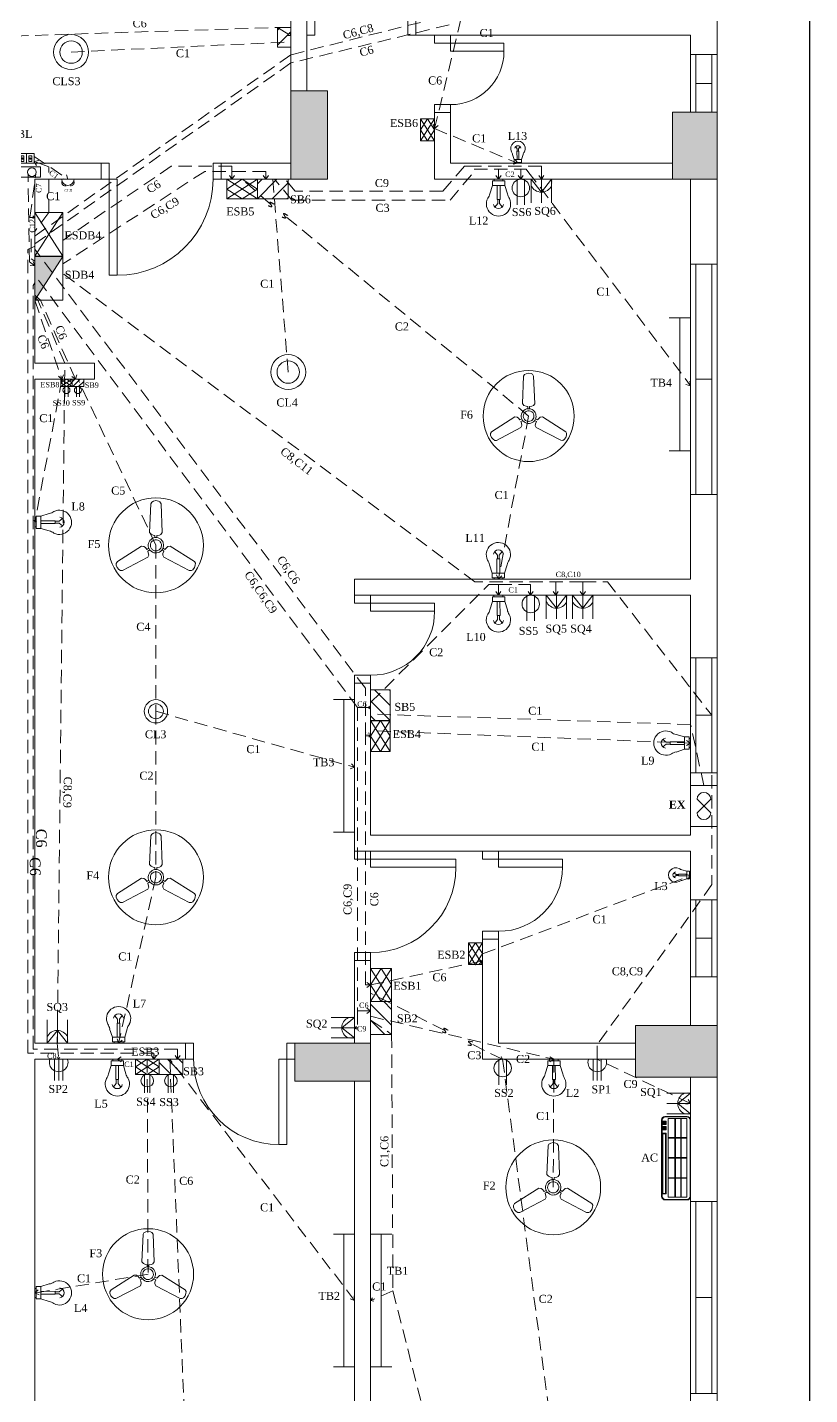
# Model space of a CAD drawing. Header units: inches. Extents: x -5775 to 2930, y 591 to 3437.
# Drawn here: x -3419 to -3125, y 852 to 1365 of the extents above; entities that cross this region are included whole.
import ezdxf

# ---------------------------------------------------------------- set-up
doc = ezdxf.new("R2010")
doc.units = ezdxf.units.IN
doc.header["$LTSCALE"] = 20
doc.header["$MEASUREMENT"] = 0
doc.linetypes.add('HIDDEN', pattern=[0.375, 0.25, -0.125])
doc.linetypes.add('HIDDENX2', pattern=[0.75, 0.5, -0.25])
doc.layers.get('0').update_dxf_attribs({"lineweight": 5})
for name, color, linetype, lineweight in [('apps', 6, 'Continuous', 5), ('Door', 32, 'Continuous', 5), ('EPS', 1, 'HIDDEN', 5), ('Feature', 6, 'Continuous', 5), ('Fitting', 6, 'Continuous', 5), ('INTER', 1, 'HIDDENX2', 5), ('MPS', 5, 'HIDDEN', 5), ('Pillar', 250, 'Continuous', 5), ('Window', 32, 'Continuous', 5)]:
    doc.layers.add(name, color=color, linetype=linetype, lineweight=lineweight)
doc.layers.add('Box Text', color=25, linetype='Continuous')
doc.styles.get("Standard").update_dxf_attribs({"font": 'times.ttf', "height": 6})
pattern_1 = [(315, (-205.471, 325.089), (3.977476, 3.977476), [])]

# ---------------------------------------------------------------- blocks, each defined once
blk = doc.blocks.new('Window1')
at = {"layer": 'Window'}
for p, q in [((36, 10), (-36, 10)), ((-36, 10), (-36, 0)), ((36, 0), (36, 10)), ((36, 8), (-36, 8)), ((0, 2), (0, 8)), ((-36, 2), (36, 2)), ((-36, 0), (36, 0))]:
    blk.add_line(p, q, dxfattribs=at)
blk = doc.blocks.new('Door1')
at = {"layer": 'Door'}
for points in [[(-6, 6), (-3, 6), (-3, 38), (-6, 38)], [(-41, 0), (-38, 0), (-38, 6), (-41, 6)], [(-3, 0), (0, 0), (0, 6), (-3, 6)]]:
    blk.add_lwpolyline(points, close=True, dxfattribs=at)
blk.add_arc((-6, 6), 32, 90, 180, dxfattribs=at)
blk = doc.blocks.new('Door2')
at = {"layer": 'Door'}
for points in [[(-6, 6), (-3, 6), (-3, 42), (-6, 42)], [(-45, 0), (-42, 0), (-42, 6), (-45, 6)], [(-3, 0), (0, 0), (0, 6), (-3, 6)]]:
    blk.add_lwpolyline(points, close=True, dxfattribs=at)
blk.add_arc((-6, 6), 36, 90, 180, dxfattribs=at)
blk = doc.blocks.new('Door3')
at = {"layer": 'Door'}
for points in [[(0, -3), (0, 0), (-6, 0), (-6, -3)], [(-6, -6), (-6, -3), (-30, -3), (-30, -6)], [(0, -33), (0, -30), (-6, -30), (-6, -33)]]:
    blk.add_lwpolyline(points, close=True, dxfattribs=at)
blk.add_arc((-6, -6), 24, 180, 270, dxfattribs=at)
blk = doc.blocks.new('Door4')
at = {"layer": 'Door'}
for points in [[(0, -3), (0, 0), (-6, 0), (-6, -3)], [(-26, -6), (-6, -6), (-6, -3), (-26, -3)], [(0, -29), (0, -26), (-6, -26), (-6, -29)]]:
    blk.add_lwpolyline(points, close=True, dxfattribs=at)
blk.add_arc((-6, -6), 20, 180, 270, dxfattribs=at)
blk = doc.blocks.new('Bulb')
at = {"layer": 'Feature'}
for p, q in [((-2.03, -0.08), (-2.64, -0.08)), ((-2.64, -0.08), (-2.64, -1.8)), ((-2.64, -1.8), (1.98, -1.8)), ((-0.85, -1.8), (-0.85, -7.14)), ((0.23, -7.14), (0.19, -1.8)), ((1.98, -0.08), (1.3, -0.08)), ((1.98, -1.8), (1.98, -0.08)), ((-0.65, -8.62), (-1.71, -9.96)), ((-0.85, -7.14), (0.23, -7.14)), ((-0.65, -7.14), (-0.65, -8.62)), ((0.02, -7.14), (0.02, -8.62)), ((0.02, -8.62), (1.03, -9.88))]:
    blk.add_line(p, q, dxfattribs=at)
blk.add_lwpolyline([(-2.03, 0.48), (1.3, 0.48), (1.3, -0.08), (-2.03, -0.08)], close=True, dxfattribs=at)
for centre, radius, start, end in [((-7.1, -4.32), 3.57, 319.3254, 349.8989), ((7.2, -4.26), 4.27, 189.3945, 214.7634), ((-0.36, -8.77), 4.55, 152.26, 27.133), ((-0.35, -8.62), 1.9, 189.2667, 350.3204)]:
    blk.add_arc(centre, radius, start, end, dxfattribs=at)
at = {"layer": 'Fitting'}
for p, q in [((-2.64, -1.8), (-3.59, -4.95)), ((1.98, -1.8), (2.99, -4.96))]:
    blk.add_line(p, q, dxfattribs=at)
blk = doc.blocks.new('Tube Light')
at = {"layer": 'Feature'}
for p, q in [((-4, 0), (-8, 0)), ((-8, 0), (0, 0)), ((-4, -26.55), (-4, 0)), ((-4, 0), (-4, -49.79)), ((-4, -49.79), (-8, -49.79)), ((-8, -49.79), (0, -49.79)), ((-7, -49.79), (-7, -49.79))]:
    blk.add_line(p, q, dxfattribs=at)
blk = doc.blocks.new('Lower Socket')
at = {"layer": 'Feature'}
for p, q in [((-10, -2.23), (0.01, -2.23)), ((-5.82, -4.12), (-10, -4.12)), ((-10, -6.01), (0.01, -6.01)), ((0.01, -4.12), (-5.82, -4.12)), ((-1.45, -6.01), (-5.39, -6.01)), ((-1.45, -2.23), (-5.38, -2.23)), ((0.01, 0), (0.01, -8.24))]:
    blk.add_line(p, q, dxfattribs=at)
blk.add_ellipse((-1.45, -4.12), major_axis=(3.09, 3.09), ratio=1, start_param=6.728827, end_param=10.549932, dxfattribs=at)
blk = doc.blocks.new('Fan')
at = {"layer": 'apps'}
blk.add_circle((0, 0), 17.79, dxfattribs=at)
at = {"layer": 'Feature'}
for p, q in [((-1.94, 15.59), (-2.4, 4.83)), ((-1.53, 16.32), (-1.94, 15.59)), ((-1.01, 16.59), (-1.53, 16.32)), ((0, 16.75), (-1.01, 16.59)), ((0.92, 16.52), (0, 16.75)), ((1.59, 16.23), (0.92, 16.52)), ((1.95, 15.59), (1.59, 16.23)), ((2.39, 4.84), (1.95, 15.59)), ((-2.4, 4.83), (-1.88, 4.1)), ((-1.88, 4.1), (-1.31, 3.82)), ((-1.31, 3.82), (-0.36, 3.69)), ((-0.36, 3.69), (-0.35, 2.87)), ((0.37, 3.71), (0.98, 3.86)), ((0.37, 2.87), (0.37, 3.71)), ((0.98, 3.86), (1.83, 4.18)), ((1.83, 4.18), (2.39, 4.84)), ((-5.38, -0.35), (-14.48, -6.11)), ((-12.53, -9.47), (-2.99, -4.5)), ((-4.53, -0.5), (-5.38, -0.35)), ((-3.83, -1.08), (-4.53, -0.5)), ((-3.4, -1.54), (-3.83, -1.08)), ((-2.67, -1.11), (-3.4, -1.54)), ((-3.02, -2.16), (-2.31, -1.73)), ((-2.65, -3.04), (-3.02, -2.16)), ((-2.99, -4.5), (-2.61, -3.68)), ((-2.61, -3.68), (-2.65, -3.04)), ((2.3, -1.75), (3.03, -2.18)), ((3.38, -1.53), (2.66, -1.13)), ((2.85, -2.77), (2.7, -3.68)), ((2.7, -3.68), (3, -4.49)), ((3.03, -2.18), (2.85, -2.77)), ((3, -4.49), (12.53, -9.49)), ((3.96, -0.77), (3.38, -1.53)), ((4.49, -0.42), (3.96, -0.77)), ((5.39, -0.34), (4.49, -0.42)), ((14.47, -6.11), (5.39, -0.34)), ((-14.48, -6.11), (-14.85, -6.74)), ((-14.85, -6.74), (-14.76, -7.47)), ((-14.76, -7.47), (-14.51, -8.37)), ((-14.51, -8.37), (-13.86, -9.17)), ((-13.86, -9.17), (-13.37, -9.49)), ((-13.37, -9.49), (-12.53, -9.47)), ((12.53, -9.49), (13.26, -9.5)), ((13.26, -9.5), (13.85, -9.05)), ((13.85, -9.05), (14.5, -8.38)), ((14.9, -6.83), (14.47, -6.11)), ((14.5, -8.38), (14.87, -7.42)), ((14.87, -7.42), (14.9, -6.83))]:
    blk.add_line(p, q, dxfattribs=at)
blk.add_ellipse((0, 0), major_axis=(-2.25, -1.81), ratio=1, start_param=0.1099272146712063, end_param=6.393112521850792, dxfattribs=at)
blk.add_open_spline([(-1.48, -1.48), (-1.33, -1.62), (-1.16, -1.75), (-0.67, -2.01), (-0.32, -2.09), (0.38, -2.08), (0.73, -1.99), (1.33, -1.65), (1.59, -1.4), (1.96, -0.8), (2.07, -0.46), (2.1, 0.24), (2.03, 0.59), (1.73, 1.22), (1.5, 1.49), (0.93, 1.9), (0.6, 2.03), (-0.09, 2.12), (-0.45, 2.07), (-1.1, 1.81), (-1.39, 1.6), (-1.83, 1.06), (-1.99, 0.73), (-2.12, 0.05), (-2.09, -0.31), (-1.89, -0.96), (-1.71, -1.25), (-1.48, -1.48)], degree=3, knots=[0.109927, 0.109927, 0.109927, 0.109927, 0.4073, 0.4073, 0.908424, 0.908424, 1.409547, 1.409547, 1.91067, 1.91067, 2.411794, 2.411794, 2.912917, 2.912917, 3.414041, 3.414041, 3.915164, 3.915164, 4.416287, 4.416287, 4.917411, 4.917411, 5.418534, 5.418534, 5.919658, 5.919658, 6.393113, 6.393113, 6.393113, 6.393113], dxfattribs=at)
blk = doc.blocks.new('Main Distribution Board')
at = {"layer": 'Feature'}
for p, q in [((0, 0), (-10.5, -16.45)), ((-10.5, 0), (0, -16.45))]:
    blk.add_line(p, q, dxfattribs=at)
at = {"layer": 'Fitting'}
for p, q in [((-10.5, -16.45), (-10.5, 0)), ((-10.5, 0), (0, 0)), ((0, 0), (0, -7.11)), ((0, -7.11), (0, -16.45)), ((0, -16.45), (-10.5, -16.45))]:
    blk.add_line(p, q, dxfattribs=at)
blk = doc.blocks.new('Meter Board')
at = {"layer": 'Feature', "color": 5}
blk.add_blockref('Main Distribution Board', (0, 0), dxfattribs=at)
blk = doc.blocks.new('com2')
at = {"layer": 'Feature'}
h = blk.add_hatch(dxfattribs=at)
h.set_pattern_fill('ANSI31', color=256, scale=45, angle=270, style=0)
h.set_pattern_definition(pattern_1)
h.paths.add_polyline_path([(-10.5, -16.45), (0, -16.45), (0, -7.11), (0, 0), (-10.5, 0)])
at = {"layer": 'apps'}
for p, q in [((-10.5, -24.68), (-5.25, -16.45)), ((-5.25, -16.45), (0, -24.68)), ((-5.25, -32.91), (-10.5, -24.68)), ((0, -24.68), (-5.25, -32.91))]:
    blk.add_line(p, q, dxfattribs=at)
at = {"layer": 'Feature'}
for p, q in [((-10.5, -16.45), (-10.5, 0)), ((-10.5, 0), (0, 0)), ((0, 0), (0, -7.11)), ((0, -7.11), (0, -16.45)), ((0, -16.45), (-10.5, -16.45))]:
    blk.add_line(p, q, dxfattribs=at)
at = {"layer": 'Feature', "color": 5}
blk.add_blockref('Meter Board', (0, -16.45), dxfattribs=at)
blk = doc.blocks.new('Switch Board')
at = {"layer": 'Feature'}
h = blk.add_hatch(dxfattribs=at)
h.set_pattern_fill('ANSI31', color=256, scale=45, angle=270, style=0)
h.set_pattern_definition(pattern_1)
h.paths.add_polyline_path([(-10.5, -16.45), (0, -16.45), (0, -7.11), (0, 0), (-10.5, 0)])
for p, q in [((-10.5, -16.45), (-10.5, 0)), ((-10.5, 0), (0, 0)), ((0, 0), (0, -7.11)), ((0, -7.11), (0, -16.45)), ((0, -16.45), (-10.5, -16.45))]:
    blk.add_line(p, q, dxfattribs=at)
blk = doc.blocks.new('Combined SBEMSB')
at = {"layer": 'Feature'}
h = blk.add_hatch(dxfattribs=at)
h.set_pattern_fill('ANSI31', color=256, scale=45, angle=270, style=0)
h.set_pattern_definition(pattern_1)
h.paths.add_polyline_path([(-10.5, -16.45), (0, -16.45), (0, -7.11), (0, 0), (-10.5, 0)])
at = {"layer": 'apps'}
for p, q in [((-10.5, -24.68), (-5.25, -16.45)), ((-5.25, -16.45), (0, -24.68)), ((-5.25, -32.91), (-10.5, -24.68)), ((0, -24.68), (-5.25, -32.91))]:
    blk.add_line(p, q, dxfattribs=at)
at = {"layer": 'Feature'}
for p, q in [((-10.5, -16.45), (-10.5, 0)), ((-10.5, 0), (0, 0)), ((0, 0), (0, -7.11)), ((-23.34, -6.33), (-10.93, -6.33)), ((-14.87, -6.33), (-18.81, -6.33)), ((0, -7.11), (0, -16.45)), ((-23.34, -10.11), (-10.93, -10.11)), ((-14.87, -10.11), (-18.81, -10.11)), ((0, -16.45), (-10.5, -16.45)), ((-23.34, -22.79), (-10.93, -22.79)), ((-23.34, -26.57), (-10.93, -26.57)), ((-14.87, -22.79), (-18.81, -22.79)), ((-14.87, -26.57), (-18.81, -26.57))]:
    blk.add_line(p, q, dxfattribs=at)
for centre in [(-14.87, -8.23), (-14.87, -24.68)]:
    blk.add_ellipse(centre, major_axis=(3.09, 3.09), ratio=1, start_param=2.35619449019234, end_param=8.639379797371927, dxfattribs=at)
at = {"layer": 'Feature', "color": 5}
blk.add_blockref('Meter Board', (0, -16.45), dxfattribs=at)
blk = doc.blocks.new('ESDB')
at = {"layer": 'apps'}
blk.add_hatch(color=256, dxfattribs=at).paths.add_polyline_path([(0, 0), (-10.5, 0), (0, -16.45), (0, -7.11)])
at = {"layer": 'Feature'}
blk.add_line((-10.5, 0), (0, -16.45), dxfattribs=at)
at = {"layer": 'Fitting'}
for p, q in [((-10.5, -16.45), (-10.5, 0)), ((-10.5, 0), (0, 0)), ((0, 0), (0, -7.11)), ((0, -7.11), (0, -16.45)), ((0, -16.45), (-10.5, -16.45))]:
    blk.add_line(p, q, dxfattribs=at)
blk = doc.blocks.new('Celling Fan')
at = {"layer": 'Feature', "lineweight": 5}
blk.add_ellipse((0, 0), major_axis=(3.09, 3.09), ratio=1, start_param=2.35619449019234, end_param=8.639379797371927, dxfattribs=at)
at = {"layer": 'Fitting'}
blk.add_circle((0, 0), 2.8, dxfattribs=at)
blk = doc.blocks.new('esb')
at = {"layer": 'apps'}
for p, q in [((-10.5, -8.23), (-5.25, 0)), ((-5.25, 0), (0, -8.23)), ((-5.25, -16.45), (-10.5, -8.23)), ((0, -8.23), (-5.25, -16.45))]:
    blk.add_line(p, q, dxfattribs=at)
at = {"layer": 'Feature'}
blk.add_line((0, 0), (-10.5, 0), dxfattribs=at)
at = {"layer": 'Feature', "color": 5}
blk.add_blockref('Meter Board', (0, 0), dxfattribs=at)
blk = doc.blocks.new('2 Pin')
at = {"layer": 'Feature'}
for p, q in [((-12.83, 1.98), (-0.43, 1.98)), ((-4.37, 1.98), (-8.3, 1.98)), ((-12.83, -1.8), (-0.43, -1.8)), ((-4.37, -1.8), (-8.31, -1.8))]:
    blk.add_line(p, q, dxfattribs=at)
blk.add_ellipse((-4.37, 0.08), major_axis=(3.09, 3.09), ratio=1, start_param=2.35619449019234, end_param=8.639379797371927, dxfattribs=at)
blk = doc.blocks.new('AC')
at = {"layer": 'Feature'}
for p, q in [((0, 38.38), (0, 0)), ((0.26, 0.12), (0.26, 38.26)), ((12.83, 40.09), (1.66, 40.09)), ((1.83, 39.83), (12.66, 39.83)), ((1.83, 38.96), (1.83, -0.26)), ((11.28, 38.96), (1.83, 38.96)), ((4.73, 29.47), (4.73, 38.96)), ((4.93, 29.47), (4.93, 38.96)), ((7.59, 29.47), (7.59, 38.96)), ((7.79, 29.47), (7.79, 38.96)), ((11.28, -0.26), (11.28, 38.96)), ((13.91, 37.68), (12.21, 37.68)), ((12.21, 37.68), (12.21, 35.97)), ((12.21, 35.97), (13.91, 35.97)), ((13.91, 35.04), (12.21, 35.04)), ((12.21, 35.04), (12.21, 33.33)), ((13.71, 37.52), (12.36, 36.18)), ((13.52, 37.52), (12.36, 36.36)), ((13.34, 37.52), (12.36, 36.55)), ((13.15, 37.52), (12.36, 36.73)), ((12.97, 37.52), (12.36, 36.92)), ((12.79, 37.52), (12.36, 37.1)), ((12.6, 37.52), (12.36, 37.29)), ((12.42, 37.52), (12.36, 37.47)), ((13.76, 37.52), (12.36, 37.52)), ((12.36, 37.52), (12.36, 36.13)), ((13.62, 36.13), (12.36, 37.38)), ((13.43, 36.13), (12.36, 37.2)), ((13.25, 36.13), (12.36, 37.01)), ((13.06, 36.13), (12.36, 36.83)), ((12.88, 36.13), (12.36, 36.64)), ((12.69, 36.13), (12.36, 36.46)), ((12.51, 36.13), (12.36, 36.27)), ((12.36, 36.13), (13.76, 36.13)), ((13.76, 34.88), (12.36, 34.88)), ((12.36, 34.88), (12.36, 33.49)), ((13.71, 34.88), (12.36, 33.54)), ((13.52, 34.88), (12.36, 33.72)), ((13.34, 34.88), (12.36, 33.9)), ((13.15, 34.88), (12.36, 34.09)), ((12.97, 34.88), (12.36, 34.27)), ((12.79, 34.88), (12.36, 34.46)), ((12.6, 34.88), (12.36, 34.64)), ((12.42, 34.88), (12.36, 34.83)), ((13.62, 33.49), (12.36, 34.74)), ((13.43, 33.49), (12.36, 34.56)), ((13.25, 33.49), (12.36, 34.37)), ((13.06, 33.49), (12.36, 34.19)), ((13.76, 36.18), (12.41, 37.52)), ((13.76, 33.53), (12.41, 34.88)), ((13.76, 37.38), (12.5, 36.13)), ((13.76, 34.74), (12.5, 33.49)), ((13.76, 36.36), (12.6, 37.52)), ((13.76, 33.72), (12.6, 34.88)), ((13.76, 37.2), (12.69, 36.13)), ((13.76, 34.56), (12.69, 33.49)), ((13.76, 36.55), (12.78, 37.52)), ((13.76, 33.9), (12.78, 34.88)), ((13.76, 37.01), (12.87, 36.13)), ((13.76, 34.37), (12.87, 33.49)), ((13.76, 36.73), (12.96, 37.52)), ((13.76, 34.09), (12.96, 34.88)), ((13.76, 36.83), (13.06, 36.13)), ((13.76, 34.19), (13.06, 33.49)), ((13.76, 36.92), (13.15, 37.52)), ((13.76, 34.27), (13.15, 34.88)), ((13.76, 36.64), (13.24, 36.13)), ((13.76, 37.1), (13.33, 37.52)), ((13.76, 34.46), (13.33, 34.88)), ((13.76, 36.46), (13.43, 36.13)), ((13.76, 37.28), (13.52, 37.52)), ((13.76, 34.64), (13.52, 34.88)), ((13.76, 36.27), (13.61, 36.13)), ((13.76, 37.47), (13.7, 37.52)), ((13.76, 34.83), (13.7, 34.88)), ((13.76, 36.13), (13.76, 37.52)), ((13.76, 33.49), (13.76, 34.88)), ((13.91, 35.97), (13.91, 37.68)), ((13.91, 33.33), (13.91, 35.04)), ((14.22, 0.12), (14.22, 38.26)), ((14.49, 38.38), (14.49, 0)), ((11.28, 29.47), (1.83, 29.47)), ((1.83, 29.22), (11.28, 29.22)), ((4.73, 19.47), (4.73, 29.22)), ((4.93, 19.47), (4.93, 29.22)), ((7.59, 19.47), (7.59, 29.22)), ((7.79, 19.47), (7.79, 29.22)), ((12.17, 31.62), (12.17, 1.3)), ((13.86, 31.62), (12.17, 31.62)), ((13.86, 31.3), (12.17, 31.3)), ((12.21, 33.33), (13.91, 33.33)), ((12.88, 33.49), (12.36, 34)), ((12.69, 33.49), (12.36, 33.82)), ((12.51, 33.49), (12.36, 33.63)), ((12.36, 33.49), (13.76, 33.49)), ((12.53, 1.3), (12.53, 31.62)), ((13.76, 34), (13.24, 33.49)), ((13.76, 33.82), (13.43, 33.49)), ((13.76, 33.63), (13.61, 33.49)), ((13.86, 1.3), (13.86, 31.62)), ((11.28, 19.47), (1.83, 19.47)), ((1.83, 19.22), (11.28, 19.22)), ((4.73, 9.39), (4.73, 19.22)), ((4.93, 9.39), (4.93, 19.22)), ((7.59, 9.39), (7.59, 19.22)), ((7.79, 9.39), (7.79, 19.22)), ((11.28, 9.39), (1.83, 9.39)), ((1.83, 9.14), (11.28, 9.14)), ((4.73, -0.26), (4.73, 9.14)), ((4.93, -0.26), (4.93, 9.14)), ((7.59, -0.26), (7.59, 9.14)), ((7.79, -0.26), (7.79, 9.14)), ((13.86, 1.59), (12.17, 1.59)), ((12.17, 1.3), (13.86, 1.3)), ((1.77, -1.71), (12.83, -1.71)), ((1.83, -0.26), (11.28, -0.26)), ((1.83, -1.45), (12.66, -1.45))]:
    blk.add_line(p, q, dxfattribs=at)
for centre, radius, start, end in [((1.83, 38.26), 1.83, 95.33678, 176.28549), ((1.83, 38.26), 1.57, 90, 180), ((12.66, 38.26), 1.57, 0, 90), ((12.66, 38.26), 1.83, 3.71451, 84.66322), ((1.83, 0.12), 1.83, 183.71451, 268.10887), ((1.83, 0.12), 1.57, 180, 270), ((12.66, 0.12), 1.57, 270, 0), ((12.66, 0.12), 1.83, 271.89113, 356.28549)]:
    blk.add_arc(centre, radius, start, end, dxfattribs=at)
blk = doc.blocks.new('Exhaust Fan')
at = {"layer": 'apps'}
for p, q in [((0, -7.65), (0, 7.65)), ((0, 7.65), (10, 7.65)), ((10, 7.65), (10, -7.65)), ((7.55, 2.55), (2.45, -2.55)), ((2.45, 2.55), (7.55, -2.55)), ((10, -7.65), (0, -7.65))]:
    blk.add_line(p, q, dxfattribs=at)
for centre, start, end in [((5, 2.55), 0, 180), ((5, -2.55), 180, 0)]:
    blk.add_arc(centre, 2.55, start, end, dxfattribs=at)
blk = doc.blocks.new('Q')
at = {"layer": 'apps'}
h = blk.add_hatch(color=256, dxfattribs=at)
edge = h.paths.add_edge_path()
edge.add_line((-3.19, 0), (-3.47, 0))
edge.add_ellipse((-0.02, -0.53), major_axis=(-2.47, 2.47), ratio=1, start_angle=396.2697, end_angle=429.8093)
edge.add_line((-3.19, -2), (-3.19, 0))
edge = h.paths.add_edge_path()
edge.add_ellipse((-0.02, -0.53), major_axis=(-2.47, 2.47), ratio=1, start_angle=561.4193, end_angle=593.8721)
edge.add_line((3.44, 0.01), (3.19, 0.01))
edge.add_line((3.19, 0.01), (3.19, -1.93))
blk.add_line((-3.19, 0), (3.19, 0), dxfattribs=at)
at = {"layer": 'Feature'}
for p, q in [((-0.02, -4.03), (3.19, 0)), ((3.19, -7.37), (3.19, 0)), ((-3.19, -7.37), (-3.19, 0)), ((-3.19, 0), (-0.02, -4.03)), ((-0.02, 0), (-0.02, -4.03)), ((-0.02, -4.03), (-0.02, -7.37))]:
    blk.add_line(p, q, dxfattribs=at)
blk.add_ellipse((-0.02, -0.53), major_axis=(-2.47, 2.47), ratio=1, start_param=7.501587, end_param=9.798615, dxfattribs=at)
blk = doc.blocks.new('Bell')
at = {"layer": 'Feature'}
h = blk.add_hatch(color=256, dxfattribs=at)
h.paths.add_polyline_path([(-8.1, 3.5, 1), (-9.1, 3.5, 1)])
h.paths.add_polyline_path([(-2.4, 3.5, 1), (-3.4, 3.5, 1)])
blk.add_line((-8.6, 0), (-2.6, 0))
for p, q in [((-11.5, 0), (-11.5, 7.4)), ((-11.5, 7.4), (0, 7.4)), ((-5, 0), (-11.5, 0)), ((-8.6, 7.4), (-5.8, 7.4)), ((-5.8, 0), (-5.8, 7.4)), ((-5.8, 0), (-2.6, 0)), ((0, 0), (-5, 0)), ((0, 7.4), (0, 0))]:
    blk.add_line(p, q, dxfattribs=at)
for points in [[(-9.8, 5.6), (-7.6, 5.6), (-7.6, 1.4), (-9.8, 1.4)], [(-3.9, 5.5), (-1.7, 5.5), (-1.7, 1.4), (-3.9, 1.4)]]:
    blk.add_lwpolyline(points, close=True, dxfattribs=at)
for centre in [(-8.6, 3.5), (-2.9, 3.5)]:
    blk.add_circle(centre, 0.52, dxfattribs=at)
blk = doc.blocks.new('SDB')
at = {"layer": 'Feature', "color": 5}
blk.add_blockref('Main Distribution Board', (5.25, 8.23), dxfattribs=at)
blk = doc.blocks.new('E Switch Board')
at = {"layer": 'apps'}
for p, q in [((-10.5, -8.2), (-5.3, 0)), ((-5.3, 0), (0, -8.2)), ((-5.3, -16.5), (-10.5, -8.2)), ((0, -8.2), (-5.3, -16.5))]:
    blk.add_line(p, q, dxfattribs=at)
at = {"layer": 'Feature', "color": 5}
blk.add_blockref('Meter Board', (0, 0), dxfattribs=at)
blk = doc.blocks.new('arroeMPS')
at = {"layer": 'MPS'}
for q in [(-1.48, 0.97), (-1.48, -0.97)]:
    blk.add_line((0, 0), q, dxfattribs=at)
blk = doc.blocks.new('arrowMPS')
at = {"layer": 'EPS'}
for q in [(-1.48, 0.97), (-1.48, -0.97)]:
    blk.add_line((0, 0), q, dxfattribs=at)
blk = doc.blocks.new('arrrrrrrrrrr')
at = {"layer": 'MPS'}
for q in [(-0.99, 0.65), (-0.99, -0.65)]:
    blk.add_line((0, 0), q, dxfattribs=at)
blk = doc.blocks.new('arrrrrrrrEEE')
at = {"layer": 'EPS'}
for q in [(-0.99, 0.65), (-0.99, -0.65)]:
    blk.add_line((0, 0), q, dxfattribs=at)

msp = doc.modelspace()

# ---------------------------------------------------------------- hatches: boundary and pattern name
at = {"layer": 'Pillar'}
h = msp.add_hatch(dxfattribs=at)
h.set_pattern_fill('AR-SAND', color=256, style=0)
h.set_pattern_definition([(37.5, (-3677.732, 753.861), (-0.0629934, 1.9268238), [0, -1.52, 0, -1.7, 0, -1.625]), (7.5, (-3677.732, 753.861), (1.769777, 2.822146), [0, -0.82, 0, -1.37, 0, -0.525]), (327.5, (-3678.962, 753.861), (3.114142, 0.005659), [0, -0.5, 0, -1.8, 0, -2.35]), (317.5, (-3678.962, 753.861), (3.006127, 0.8776756), [0, -0.25, 0, -1.18, 0, -1.35])])
h.paths.add_polyline_path([(-3159.73, 799.3), (-3190.38, 799.3), (-3190.38, 779.86), (-3159.73, 779.86)])
h.paths.add_polyline_path([(-3159.73, 990.59), (-3190.38, 990.59), (-3190.38, 971.15), (-3159.73, 971.15)])
h.paths.add_polyline_path([(-3289.73, 792.34), (-3303.18, 792.34), (-3303.18, 753.86), (-3289.73, 753.86)])
h.paths.add_polyline_path([(-3289.73, 983.86), (-3318.15, 983.86), (-3318.15, 977.86), (-3318.15, 969.64), (-3289.73, 969.64)])
h.paths.add_polyline_path([(-3159.73, 1333.03), (-3169.73, 1333.03), (-3176.52, 1333.03), (-3176.52, 1307.86), (-3159.73, 1307.86)])
h.paths.add_polyline_path([(-3305.88, 1341.09), (-3319.73, 1341.09), (-3319.73, 1313.86), (-3319.73, 1307.86), (-3313.73, 1307.86), (-3305.88, 1307.86)])
h.paths.add_polyline_path([(-3517.73, 1497.86), (-3529.19, 1497.86), (-3529.19, 1487.86), (-3517.73, 1487.86)])
h.paths.add_polyline_path([(-3660.94, 1333.03), (-3677.73, 1333.03), (-3677.73, 1307.86), (-3660.94, 1307.86)])
h.paths.add_polyline_path([(-3517.73, 1341.09), (-3531.58, 1341.09), (-3531.58, 1307.86), (-3523.73, 1307.86), (-3517.73, 1307.86), (-3517.73, 1313.86)])
h.paths.add_polyline_path([(-3647.08, 990.59), (-3677.73, 990.59), (-3677.73, 971.15), (-3647.08, 971.15)])
h.paths.add_polyline_path([(-3519.31, 983.86), (-3547.73, 983.86), (-3547.73, 969.64), (-3519.31, 969.64)])
h.paths.add_polyline_path([(-3647.08, 799.3), (-3677.73, 799.3), (-3677.73, 779.86), (-3647.08, 779.86)])
h.paths.add_polyline_path([(-3534.28, 792.34), (-3547.73, 792.34), (-3547.73, 753.86), (-3534.28, 753.86)])

# ---------------------------------------------------------------- linework, layer by layer
for p, q in [((-3159.73, 1478.42), (-3159.73, 727.86)), ((-3319.73, 1418.84), (-3319.73, 1313.86)), ((-3313.73, 1361.86), (-3313.73, 1341.09)), ((-3310.73, 1361.86), (-3313.73, 1361.86)), ((-3265.73, 1361.86), (-3275.73, 1361.86)), ((-3265.73, 1361.86), (-3265.73, 1358.86)), ((-3259.73, 1361.86), (-3259.73, 1355.86)), ((-3169.73, 1361.86), (-3259.73, 1361.86)), ((-3169.73, 1361.86), (-3169.73, 1333.03)), ((-3265.73, 1335.86), (-3265.73, 1307.86)), ((-3259.73, 1335.86), (-3259.73, 1313.86)), ((-3390.83, 1313.86), (-3418.85, 1313.86)), ((-3387.83, 1313.86), (-3390.83, 1313.86)), ((-3345.83, 1313.86), (-3348.83, 1313.86)), ((-3319.73, 1313.86), (-3345.83, 1313.86)), ((-3176.52, 1313.86), (-3259.73, 1313.86)), ((-3423.58, 1312.49), (-3413.53, 1312.49)), ((-3413.62, 1308.6), (-3423.58, 1308.6)), ((-3415.73, 1307.86), (-3415.73, 1238.86)), ((-3390.83, 1307.86), (-3415.73, 1307.86)), ((-3413.62, 1312.49), (-3413.62, 1308.6)), ((-3384.83, 1307.86), (-3390.83, 1307.86)), ((-3345.83, 1307.86), (-3348.83, 1307.86)), ((-3319.73, 1307.86), (-3345.83, 1307.86)), ((-3169.73, 1307.86), (-3265.73, 1307.86)), ((-3169.73, 1307.86), (-3169.73, 1157.86)), ((-3393.32, 1238.86), (-3415.73, 1238.86)), ((-3393.32, 1232.86), (-3393.32, 1238.86)), ((-3415.73, 1232.86), (-3415.73, 983.86)), ((-3415.73, 1232.86), (-3393.32, 1232.86)), ((-3295.73, 1157.86), (-3295.73, 1148.86)), ((-3169.73, 1157.86), (-3295.73, 1157.86)), ((-3289.73, 1151.86), (-3289.73, 1145.86)), ((-3169.73, 1151.86), (-3289.73, 1151.86)), ((-3169.73, 1151.86), (-3169.73, 1061.86)), ((-3295.73, 1121.86), (-3295.73, 1052.86)), ((-3289.73, 1121.86), (-3289.73, 1061.86)), ((-3169.73, 1061.86), (-3289.73, 1061.86)), ((-3289.73, 1055.86), (-3289.73, 1049.86)), ((-3247.73, 1055.86), (-3289.73, 1055.86)), ((-3247.73, 1052.86), (-3247.73, 1055.86)), ((-3169.73, 1055.86), (-3241.73, 1055.86)), ((-3241.73, 1049.86), (-3241.73, 1055.86)), ((-3169.73, 1055.86), (-3169.73, 990.59)), ((-3247.73, 977.86), (-3247.73, 1025.86)), ((-3241.73, 983.86), (-3241.73, 1025.86)), ((-3295.73, 1017.86), (-3295.73, 983.86)), ((-3289.73, 1017.86), (-3289.73, 977.86)), ((-3356.15, 983.86), (-3415.73, 983.86)), ((-3295.73, 983.86), (-3321.15, 983.86)), ((-3190.38, 983.86), (-3241.73, 983.86)), ((-3356.15, 977.86), (-3415.73, 977.86)), ((-3415.73, 977.86), (-3415.73, 976.86)), ((-3415.73, 977.86), (-3415.73, 833.86)), ((-3318.15, 977.86), (-3324.15, 977.86)), ((-3289.73, 977.86), (-3289.73, 976.86)), ((-3289.73, 977.86), (-3289.73, 785.86)), ((-3190.38, 977.86), (-3247.73, 977.86)), ((-3295.73, 969.64), (-3295.73, 833.86)), ((-3169.73, 971.15), (-3169.73, 799.3))]:
    msp.add_line(p, q)
msp.add_circle((-3416.79, 1310.52), 1.64)
at = {"layer": 'Box Text'}
msp.add_lwpolyline([(-3710.6, 1567.77), (-3125.06, 1567.77), (-3125.06, 696.94), (-3710.6, 696.94)], close=True, dxfattribs=at)
at = {"layer": 'EPS'}
for p, q in [((-3260.33, 1365.76), (-3319.73, 1351.47)), ((-3255.92, 1367.86), (-3265.73, 1326.89)), ((-3319.73, 1351.47), (-3415.73, 1283.63)), ((-3265.73, 1326.89), (-3234.51, 1313.86)), ((-3415.97, 1316.44), (-3403.28, 1307.86)), ((-3410.49, 1312.49), (-3415.97, 1314.56)), ((-3364.5, 1312.79), (-3405.23, 1284.92)), ((-3341.77, 1312.79), (-3364.5, 1312.79)), ((-3341.77, 1307.86), (-3341.77, 1312.79)), ((-3417.55, 1293.57), (-3415.34, 1309.76)), ((-3410.48, 1295.42), (-3410.49, 1312.49)), ((-3327.24, 1298.56), (-3337.97, 1307.86)), ((-3417.55, 1293.57), (-3415.73, 1293.57)), ((-3410.48, 1295.42), (-3415.73, 1288.3)), ((-3230.47, 1219.08), (-3322.1, 1294.33)), ((-3418.27, 1281.53), (-3415.73, 1282.72)), ((-3418.27, 980.21), (-3418.27, 1281.53)), ((-3291.72, 1117.07), (-3415.73, 1281.63)), ((-3415.73, 1281.63), (-3415.73, 1262.5)), ((-3415.73, 1262.51), (-3405.51, 1232.86)), ((-3405.51, 1232.86), (-3415.73, 1179.23)), ((-3230.47, 1219.08), (-3241.8, 1157.86)), ((-3291.72, 1099.12), (-3291.72, 1117.07)), ((-3291.72, 1005.74), (-3291.72, 1099.12)), ((-3291.72, 1099.12), (-3289.71, 1099.12)), ((-3169.73, 1096.45), (-3289.73, 1101.08)), ((-3247.74, 1017.36), (-3169.73, 1046.79)), ((-3289.73, 1005.74), (-3247.73, 1014.82)), ((-3289.73, 1005.74), (-3291.72, 1005.74)), ((-3261.9, 988.68), (-3289.73, 1002.61)), ((-3371.02, 980.21), (-3418.27, 980.21)), ((-3371.02, 977.86), (-3371.02, 980.21)), ((-3240.28, 977.86), (-3252.6, 984.03)), ((-3373.54, 977.86), (-3373.23, 897.27)), ((-3240.22, 977.86), (-3221.25, 833.86)), ((-3373.23, 897.27), (-3415.73, 890.26))]:
    msp.add_line(p, q, dxfattribs=at)
at = {"layer": 'Fitting'}
for centre, radius, start, end in [((-3403.28, 1307.86), 2.31, 180, 0), ((-3404.22, 1306.8), 1.4, 169.4931, 283.2883), ((-3402.35, 1306.8), 1.4, 271.5591, 10.383)]:
    msp.add_arc(centre, radius, start, end, dxfattribs=at)
at = {"layer": 'INTER'}
for points in [[(-3325.96, 1298.52), (-3327.54, 1299.19), (-3326.8, 1297.59), (-3328.12, 1297.95)], [(-3320.82, 1294.29), (-3322.39, 1294.96), (-3321.66, 1293.36), (-3322.97, 1293.73)], [(-3260.69, 988.76), (-3262.27, 989.43), (-3261.53, 987.83), (-3262.85, 988.2)], [(-3251.38, 984.4), (-3253.08, 984.53), (-3251.88, 983.25), (-3253.24, 983.17)]]:
    msp.add_spline(points, degree=3, dxfattribs=at)
at = {"layer": 'MPS'}
for p, q in [((-3520.58, 1358.37), (-3324.67, 1364.81)), ((-3324.67, 1364.81), (-3319.73, 1361.77)), ((-3271.03, 1366.69), (-3319.73, 1354.53)), ((-3402.1, 1355.56), (-3319.73, 1359.39)), ((-3319.73, 1354.53), (-3417.09, 1285.56)), ((-3254.51, 1312.78), (-3262.66, 1303.41)), ((-3250.85, 1312.78), (-3254.51, 1312.78)), ((-3225.7, 1312.78), (-3250.85, 1312.78)), ((-3225.7, 1310.88), (-3225.7, 1312.78)), ((-3417.76, 1276.91), (-3418.25, 1309.78)), ((-3351.99, 1310.84), (-3405.23, 1276.14)), ((-3329.04, 1310.84), (-3351.99, 1310.84)), ((-3329.04, 1307.86), (-3329.04, 1310.84)), ((-3326.45, 1307.86), (-3320.64, 1235.58)), ((-3319.29, 1300), (-3325.8, 1307.86)), ((-3318.1, 1303.41), (-3321.8, 1307.86)), ((-3259.96, 1300), (-3250.85, 1310.82)), ((-3250.85, 1311.65), (-3233.46, 1311.65)), ((-3241.77, 1307.86), (-3241.77, 1311.65)), ((-3233.46, 1311.65), (-3233.46, 1307.86)), ((-3233.46, 1311.65), (-3231.36, 1311.65)), ((-3231.36, 1311.65), (-3230.72, 1310.82)), ((-3230.72, 1310.82), (-3169.73, 1230.45)), ((-3225.7, 1307.86), (-3225.7, 1310.88)), ((-3315.38, 1303.41), (-3318.1, 1303.41)), ((-3262.66, 1303.41), (-3315.38, 1303.41)), ((-3319.29, 1300), (-3259.96, 1300)), ((-3417.09, 1285.56), (-3417.09, 1278.03)), ((-3415.73, 1275.4), (-3417.76, 1276.91)), ((-3417.09, 1278.03), (-3415.73, 1277.11)), ((-3294.72, 1109.75), (-3415.73, 1271.85)), ((-3250.66, 1156.97), (-3405.23, 1272.54)), ((-3416.32, 1268.02), (-3415.73, 1269.06)), ((-3416.32, 981.7), (-3416.32, 1268.02)), ((-3413.62, 1262.51), (-3415.73, 1264.44)), ((-3414.57, 1262.51), (-3415.73, 1263.6)), ((-3404.46, 1238.86), (-3414.57, 1262.51)), ((-3400.43, 1232.86), (-3413.62, 1262.51)), ((-3407.28, 983.86), (-3404.46, 1238.86)), ((-3370.28, 1170.61), (-3399.53, 1232.86)), ((-3370.28, 1170.61), (-3370.28, 1108.36)), ((-3289.73, 1111.63), (-3245.39, 1155.91)), ((-3210.17, 1156.97), (-3250.66, 1156.97)), ((-3245.39, 1155.91), (-3241.8, 1155.91)), ((-3241.8, 1151.86), (-3241.8, 1155.91)), ((-3241.8, 1155.91), (-3229.73, 1155.91)), ((-3229.73, 1155.91), (-3229.73, 1151.86)), ((-3220.32, 1151.86), (-3220.3, 1156.97)), ((-3210.17, 1151.86), (-3210.17, 1156.97)), ((-3210.17, 1156.97), (-3200.91, 1156.97)), ((-3200.91, 1156.97), (-3161.73, 1106.86)), ((-3370.28, 1108.36), (-3370.28, 1046.11)), ((-3370.28, 1108.36), (-3295.73, 1087.36)), ((-3289.73, 1109.83), (-3294.72, 1109.75)), ((-3294.72, 1109.75), (-3294.72, 995.98)), ((-3169.73, 1103.39), (-3289.73, 1107.34)), ((-3164.73, 1080.52), (-3169.73, 1103.39)), ((-3161.73, 1106.86), (-3161.73, 1043.36)), ((-3370.28, 1046.11), (-3384.28, 983.86)), ((-3161.73, 1043.36), (-3204.73, 983.34)), ((-3294.72, 996.06), (-3289.73, 996.06)), ((-3294.72, 995.98), (-3294.72, 989.67)), ((-3294.72, 989.67), (-3295.73, 989.67)), ((-3289.73, 993.99), (-3221.01, 977.86)), ((-3289.73, 992.57), (-3281.86, 987.23)), ((-3281.86, 987.23), (-3281.36, 891.08)), ((-3362.15, 981.7), (-3416.32, 981.7)), ((-3407.26, 983.86), (-3406.75, 977.86)), ((-3362.15, 977.86), (-3362.15, 981.7)), ((-3204.73, 977.88), (-3204.73, 983.34)), ((-3365.06, 977.86), (-3384.74, 977.86)), ((-3384.74, 977.86), (-3365.06, 977.86)), ((-3365.06, 977.86), (-3359.19, 833.86)), ((-3295.73, 887.45), (-3365.06, 977.86)), ((-3221.01, 977.86), (-3221.25, 929.86)), ((-3169.73, 961.29), (-3204.73, 977.86)), ((-3281.36, 891.08), (-3289.73, 887.39)), ((-3281.36, 891.08), (-3254.68, 785.86))]:
    msp.add_line(p, q, dxfattribs=at)
at = {"layer": 'Pillar'}
for p, q in [((-3305.88, 1341.09), (-3319.73, 1341.09)), ((-3319.73, 1341.09), (-3319.73, 1313.86)), ((-3305.88, 1307.86), (-3305.88, 1341.09)), ((-3159.73, 1333.03), (-3176.52, 1333.03)), ((-3176.52, 1333.03), (-3176.52, 1307.86)), ((-3159.73, 1307.86), (-3159.73, 1333.03)), ((-3319.73, 1313.86), (-3319.73, 1307.86)), ((-3313.73, 1307.86), (-3319.73, 1307.86)), ((-3313.73, 1307.86), (-3305.88, 1307.86)), ((-3176.52, 1307.86), (-3159.73, 1307.86)), ((-3159.73, 990.59), (-3190.38, 990.59)), ((-3190.38, 990.59), (-3190.38, 971.15)), ((-3159.73, 971.15), (-3159.73, 990.59)), ((-3289.73, 983.86), (-3318.15, 983.86)), ((-3318.15, 983.86), (-3318.15, 969.64)), ((-3289.73, 969.64), (-3289.73, 983.86)), ((-3318.15, 969.64), (-3289.73, 969.64)), ((-3190.38, 971.15), (-3159.73, 971.15))]:
    msp.add_line(p, q, dxfattribs=at)

# ---------------------------------------------------------------- block references
at = {"xscale": -1}
for name, p in [('Door1', (-3313.73, 1361.86)), ('Door3', (-3295.73, 1151.86))]:
    msp.add_blockref(name, p, dxfattribs=at)
at = {"rotation": 180}
msp.add_blockref('Door2', (-3390.83, 1313.86), dxfattribs=at)
at = {"layer": 'Door', "xscale": -1}
for name, p in [('Door4', (-3265.73, 1361.86)), ('Door3', (-3247.73, 1055.86))]:
    msp.add_blockref(name, p, dxfattribs=at)
for p, rotation in [((-3295.73, 1055.86), 270), ((-3318.15, 983.86), 180)]:
    msp.add_blockref('Door1', p, dxfattribs=dict(at, rotation=rotation))
at = {"layer": 'EPS', "xscale": -1}
for name, p, rotation in [('arrowMPS', (-3415.97, 1314.56), 336.00727760744), ('arrowMPS', (-3234.51, 1313.86), 157.3490287803274), ('arrowMPS', (-3403.28, 1307.86), 142.6184627891316), ('arroeMPS', (-3241.77, 1307.86), 90), ('arroeMPS', (-3233.46, 1307.86), 90), ('arroeMPS', (-3225.7, 1307.86), 90), ('arrowMPS', (-3405.51, 1232.86), 104.9626915147788), ('arroeMPS', (-3169.73, 1230.45), 132.9400109949711), ('arrowMPS', (-3241.8, 1157.86), 79.01676726998105), ('arroeMPS', (-3241.81, 1151.86), 90), ('arroeMPS', (-3229.73, 1151.86), 90), ('arroeMPS', (-3220.32, 1151.86), 90), ('arroeMPS', (-3210.17, 1151.86), 90), ('arrowMPS', (-3169.73, 1096.45), 180), ('arroeMPS', (-3295.73, 1087.36), 164.2673747605875), ('arrowMPS', (-3169.73, 1046.79), 200.6690171763863), ('arroeMPS', (-3384.28, 983.86), 73.9082376962734), ('arroeMPS', (-3221.01, 977.86), 180), ('arroeMPS', (-3169.74, 961.29), 155.2271314063312), ('arrowMPS', (-3415.73, 890.26), 10.12808688013901), ('arroeMPS', (-3295.73, 887.45), 127.3651290469331)]:
    msp.add_blockref(name, p, dxfattribs=dict(at, rotation=rotation))
at = {"layer": 'EPS', "yscale": 0.5000000000582077, "zscale": 0.500000000058}
for name, p, xscale, rotation in [('arrowMPS', (-3415.72, 1293.58), 0.500000000057354, 357.0898252422302), ('arroeMPS', (-3289.73, 1109.83), -0.5000000000582077, 180), ('arrowMPS', (-3289.72, 1099.11), -0.5000000000582077, 180), ('arroeMPS', (-3406.75, 977.87), -0.5000000000577529, 90)]:
    msp.add_blockref(name, p, dxfattribs=dict(at, xscale=xscale, rotation=rotation))
at = {"layer": 'EPS'}
for name, p, xscale, yscale, rotation in [('arrrrrrrrrrr', (-3415.73, 1275.4), 1.49999999999958, 1.5, 323.6656480507315), ('arrowMPS', (-3415.73, 1179.23), -0.5000000000579636, 0.5000000000582077, 74.9990003580621)]:
    msp.add_blockref(name, p, dxfattribs=dict(at, xscale=xscale, yscale=yscale, rotation=rotation))
at = {"layer": 'EPS', "rotation": 333.1567072980749}
msp.add_blockref('arrrrrrrrEEE', (-3240.22, 977.86), dxfattribs=at)
at = {"layer": 'Fitting'}
for p, xscale, yscale, rotation in [((-3319.73, 1357.46), 0.7000000000812179, 0.3000000000356522, 270), ((-3289.73, 1104.85), 0.7000000000807631, 0.7000000000807631, 180)]:
    msp.add_blockref('Switch Board', p, dxfattribs=dict(at, xscale=xscale, yscale=yscale, rotation=rotation))
for name, p, xscale, yscale, zscale in [('Celling Fan', (-3402.1, 1355.56), -1.500000000174623, 1.500000000174623, 1.500000000174), ('E Switch Board', (-3265.73, 1330.47), 0.5000000000582077, 0.5000000000582077, 0.500000000058), ('Bell', (-3421.73, 1313.86), -0.5, 0.5, 0.5), ('Q', (-3225.7, 1307.86), -1.200000000138971, 1.200000000138971, 1.2000000001392), ('Celling Fan', (-3320.64, 1235.58), -1.500000000174623, 1.500000000174623, 1.500000000174), ('Fan', (-3230.47, 1219.08), -0.9600000001119042, 0.9600000001119042, 0.96000000011136), ('Q', (-3220.04, 1151.86), -1.200000000138971, 1.200000000138971, 1.2000000001392), ('Q', (-3210.18, 1151.86), -1.200000000138971, 1.200000000138971, 1.2000000001392), ('E Switch Board', (-3247.73, 1021.59), 0.5000000000582077, 0.5000000000582077, 0.500000000058), ('Fan', (-3373.23, 897.27), -0.9600000001119042, 0.9600000001119042, 0.96000000011136)]:
    msp.add_blockref(name, p, dxfattribs=dict(at, xscale=xscale, yscale=yscale, zscale=zscale))
for name, p, xscale, yscale, zscale, rotation in [('Bulb', (-3234.7, 1314.15), 0.6000000000694854, 0.6000000000694854, 0.6000000000696, 180), ('com2', (-3320.69, 1300.51), 0.7000000000812179, 0.7000000000807631, 0.7000000000811999, 270), ('2 Pin', (-3233.46, 1307.86), -0.7500000000868567, 0.7500000000873115, 0.7500000000870001, 270), ('com2', (-3397.37, 1230.1), 0.2625000000302862, 0.2625000000298314, 0.26250000003045, 270), ('2 Pin', (-3229.74, 1151.87), -0.7500000000868567, 0.7500000000873115, 0.7500000000870001, 270), ('esb', (-3289.73, 1093.34), 0.7000000000807631, 0.7000000000807631, 0.7000000000811999, 180), ('Bulb', (-3170.02, 1046.77), 0.6000000000699401, 0.6000000000694854, 0.6000000000696, 270), ('com2', (-3289.73, 987.23), 0.7500000000873115, 0.7500000000873115, 0.7500000000870001, 180), ('Q', (-3407.28, 983.86), 1.200000000138971, 1.200000000138971, 1.2000000001392, 180), ('Q', (-3295.73, 989.69), -1.200000000139426, 1.200000000138971, 1.2000000001392, 270), ('Lower Socket', (-3410.05, 977.86), 0.8000000000929504, 0.8000000000938599, 0.8000000000928001, 90), ('Combined SBEMSB', (-3360.23, 977.86), -0.539000000062515, 0.539000000062515, 0.5390000000625239, 270), ('2 Pin', (-3240.15, 977.86), 0.7500000000868567, 0.7500000000873115, 0.7500000000870001, 90), ('Lower Socket', (-3201.43, 977.87), -0.8000000000924956, 0.8000000000920409, 0.8000000000928001, 270), ('Q', (-3169.73, 961.31), -1.200000000139426, 1.200000000138971, 1.2000000001392, 270)]:
    msp.add_blockref(name, p, dxfattribs=dict(at, xscale=xscale, yscale=yscale, zscale=zscale, rotation=rotation))
for p in [(-3241.4, 1307.38), (-3241.44, 1151.38), (-3220.65, 977.38)]:
    msp.add_blockref('Bulb', p, dxfattribs=at)
at = {"layer": 'Fitting', "xscale": -1}
for name, p in [('SDB', (-3410.48, 1287.19)), ('ESDB', (-3415.73, 1278.96)), ('Tube Light', (-3177.73, 1255.88)), ('Fan', (-3370.28, 1170.61)), ('Celling Fan', (-3370.28, 1108.36)), ('Tube Light', (-3303.73, 1112.84)), ('Exhaust Fan', (-3159.73, 1072.87)), ('Fan', (-3370.28, 1046.11)), ('Bulb', (-3385.11, 977.38)), ('Tube Light', (-3303.73, 912.34)), ('Tube Light', (-3289.73, 912.29))]:
    msp.add_blockref(name, p, dxfattribs=at)
at = {"layer": 'Fitting', "color": 3, "xscale": -0.3000000000347427, "yscale": 0.3000000000356522, "zscale": 0.3000000000348, "rotation": 270}
for p in [(-3403.85, 1230.1), (-3399.58, 1230.1)]:
    msp.add_blockref('2 Pin', p, dxfattribs=at)
at = {"layer": 'Fitting'}
for p, rotation in [((-3415.25, 1179.59), 90), ((-3242.16, 1158.34), 180), ((-3170.22, 1096.09), 270), ((-3384.64, 984.34), 180), ((-3415.25, 890.63), 90)]:
    msp.add_blockref('Bulb', p, dxfattribs=dict(at, rotation=rotation))
at = {"layer": 'Fitting', "color": 3, "xscale": -0.7500000000873115, "yscale": 0.7500000000873115, "zscale": 0.7500000000870001}
msp.add_blockref('AC', (-3169.73, 926.4), dxfattribs=at)
at = {"layer": 'Fitting', "color": 3, "xscale": -1}
msp.add_blockref('Fan', (-3221.25, 929.86), dxfattribs=at)
at = {"layer": 'MPS', "rotation": 328.3784637161785}
msp.add_blockref('arrrrrrrrrrr', (-3319.73, 1361.77), dxfattribs=at)
at = {"layer": 'MPS', "xscale": -1}
for name, p, rotation in [('arrowMPS', (-3265.73, 1326.89), 72.98152754018507), ('arrowMPS', (-3341.77, 1307.86), 90), ('arroeMPS', (-3329.04, 1307.86), 90), ('arroeMPS', (-3400.43, 1232.86), 108.2498983702972), ('arrowMPS', (-3247.73, 1014.82), 192.2020549541151), ('arrowMPS', (-3289.73, 1005.74), 179.9999999965086), ('arroeMPS', (-3289.73, 996.07), 180), ('arrowMPS', (-3371.02, 977.86), 90), ('arroeMPS', (-3362.15, 977.86), 90), ('arrrrrrrrrrr', (-3289.73, 887.39), 23.7894483563561)]:
    msp.add_blockref(name, p, dxfattribs=dict(at, rotation=rotation))
at = {"layer": 'MPS', "xscale": -0.5000000000582077, "yscale": 0.5000000000582077, "zscale": 0.500000000058}
msp.add_blockref('arroeMPS', (-3295.73, 989.69), dxfattribs=at)
at = {"layer": 'MPS', "xscale": -1}
msp.add_blockref('arroeMPS', (-3384.74, 977.86), dxfattribs=at)
at = {"layer": 'Pillar', "rotation": 270}
for p, xscale in [((-3169.73, 1343.83), -0.3000000000347427), ((-3169.73, 1232.86), -1.200000000139426), ((-3169.73, 1106.86), -0.6000000000694854), ((-3169.73, 1023.23), -0.4000000000464752), ((-3169.73, 888.58), -1)]:
    msp.add_blockref('Window1', p, dxfattribs=dict(at, xscale=xscale))

# ---------------------------------------------------------------- texts
at = {"layer": 'EPS'}
for s, insert, char_height, width, attachment_point, rotation in [('C6', (-3289.11, 1358.11), 3, 8.9831, 3, 14.9662), ('C1', (-3406.52, 1309.45), 2, 5.2617, 3, 324.4921), ('C6', (-3369.64, 1307.75), 3, 17.8066, 3, 30.9358), ('C7', (-3415.21, 1302.75), 2, 5.2617, 1, 90), ('C6', (-3410.19, 1245.02), 3, 7.6489, 3, 290.5772), ('C6,C6', (-3315.95, 1157.39), 3, 26.8026, 3, 304.3164), ('C6', (-3413.5, 1046.66), 4, 13.1038, 3, 270.8825), ('C6', (-3286.84, 1035.23), 3, 17.3949, 7, 90)]:
    msp.add_mtext(s, dxfattribs=dict(at, insert=insert, char_height=char_height, width=width, attachment_point=attachment_point, rotation=rotation))
for s, insert, char_height, width, attachment_point in [('C6', (-3262.89, 1346.42), 3, 13.224, 3), ('C1', (-3246.38, 1324.73), 3, 10.1537, 3), ('C1', (-3411.45, 1303.03), 3, 5.2617, 1), ('C2', (-3275.36, 1254.17), 3, 16.5708, 3), ('C1', (-3408.74, 1219.79), 3, 8.3526, 3), ('C1', (-3237.95, 1190.98), 3, 9.5142, 3), ('C6', (-3289.93, 1100.65), 1, 2.9413, 3), ('C1', (-3224.15, 1096.59), 3, 19.4017, 3), ('C1', (-3201.23, 1031.84), 3, 9.6912, 3), ('C6', (-3261.27, 1010.14), 3, 9.3682, 3), ('C3', (-3248.19, 980.91), 3, 6.5917, 3), ('C2', (-3376.32, 934.28), 3, 8.3842, 3), ('C1', (-3394.59, 897.26), 3, 8.5435, 3), ('C2', (-3221.41, 889.55), 3, 17.0904, 3)]:
    msp.add_mtext(s, dxfattribs=dict(at, insert=insert, char_height=char_height, width=width, attachment_point=attachment_point))
at = {"layer": 'Fitting'}
for s, insert, char_height, width, attachment_point in [('CLS3', (-3398.56, 1346.14), 3, 16.6307, 3), ('ESB6', (-3271.94, 1330.47), 3, 7.4139, 3), ('BL', (-3416.59, 1326.39), 3, 7.4139, 3), ('L13', (-3231.02, 1325.61), 3, 7.4139, 3), ('CLB', (-3401.65, 1304.18), 1, 7.4139, 3), ('ESB5', (-3333.33, 1297.31), 3, 7.4139, 3), ('SB6', (-3319.96, 1301.84), 3, 7.4139, 1), ('SQ6', (-3228.34, 1297.51), 3, 7.4139, 1), ('L12', (-3245.57, 1293.88), 3, 7.4139, 3), ('SS6', (-3236.76, 1297.07), 3, 7.4139, 1), ('ESDB4', (-3390.74, 1288.34), 3, 7.4139, 3), ('SDB4', (-3393.38, 1273.56), 3, 7.4139, 3), ('ESB8', (-3406.46, 1231.86), 2, 7.4139, 3), ('SB9', (-3391.7, 1231.67), 2, 7.4139, 3), ('TB4', (-3176.7, 1233.07), 3, 7.4139, 3), ('CL4', (-3317.02, 1225.67), 3, 7.4139, 3), ('SS10', (-3402.56, 1224.96), 2, 7.4139, 3), ('SS9', (-3396.8, 1225.09), 2, 7.4139, 3), ('F6', (-3251.37, 1221.09), 3, 7.4139, 3), ('L8', (-3396.94, 1186.67), 3, 7.4139, 3), ('L11', (-3246.89, 1174.89), 3, 7.4139, 3), ('F5', (-3391.1, 1172.6), 3, 7.4139, 3), ('SS5', (-3226.89, 1140.03), 3, 7.4139, 3), ('SQ5', (-3216.09, 1140.85), 3, 7.4139, 3), ('SQ4', (-3206.8, 1140.85), 3, 7.4139, 3), ('L10', (-3246.58, 1137.74), 3, 7.4139, 3), ('SB5', (-3273.02, 1111.53), 3, 7.4139, 3), ('CL3', (-3366.35, 1101.25), 3, 7.4139, 3), ('ESB4', (-3270.9, 1101.35), 3, 7.4139, 3), ('TB3', (-3303.32, 1090.75), 3, 7.4139, 3), ('L9', (-3183.27, 1091.38), 3, 7.4139, 3), ('{\\fTimes New Roman|b1|i0|c0|p18;EX}', (-3171.61, 1074.88), 3, 7.4139, 3), ('F4', (-3391.57, 1048.3), 3, 7.4139, 3), ('L3', (-3178.31, 1044.33), 3, 7.4139, 3), ('ESB2', (-3254.19, 1018.59), 3, 7.4139, 3), ('ESB1', (-3270.67, 1006.94), 3, 7.4139, 3), ('L7', (-3373.94, 1000.29), 3, 7.4139, 3), ('SQ3', (-3403.26, 998.98), 3, 7.4139, 3), ('SB2', (-3272.07, 994.72), 3, 7.4139, 3), ('SQ2', (-3305.94, 992.74), 3, 7.4139, 3), ('ESB3', (-3368.97, 982.28), 3, 7.4139, 3), ('SB3', (-3352.25, 974.9), 3, 7.4139, 3), ('SP2', (-3403.29, 968.26), 3, 7.4139, 3), ('SS2', (-3243.4, 966.77), 3, 7.4139, 1), ('L2', (-3211.47, 966.77), 3, 7.4139, 3), ('SP1', (-3199.61, 968.11), 3, 7.4139, 3), ('SQ1', (-3180.59, 967.12), 3, 7.4139, 3), ('L5', (-3388.35, 962.76), 3, 7.4139, 3), ('SS4', (-3370.38, 963.48), 3, 7.4139, 3), ('SS3', (-3361.71, 963.33), 3, 7.4139, 3), ('AC', (-3181.95, 942.52), 3, 7.4139, 3), ('F2', (-3242.85, 932.01), 3, 7.4139, 3), ('F3', (-3390.43, 906.66), 3, 7.4139, 3), ('TB1', (-3283.66, 900.05), 3, 7.4139, 1), ('TB2', (-3301.23, 890.66), 3, 7.4139, 3), ('L4', (-3395.98, 886.13), 3, 7.4139, 3)]:
    msp.add_mtext(s, dxfattribs=dict(at, insert=insert, char_height=char_height, width=width, attachment_point=attachment_point))
at = {"layer": 'MPS'}
for s, insert, char_height, width, attachment_point in [('C6', (-3379.02, 1367.85), 3, 16.1304, 1), ('C1', (-3243.58, 1364.24), 3, 12.8034, 3), ('C1', (-3362.78, 1356.64), 3, 13.6326, 1), ('C9', (-3282.86, 1307.96), 3, 7.0537, 3), ('C2', (-3235.7, 1310.75), 2, 4.672, 3), ('C3', (-3282.6, 1298.66), 3, 4.278, 3), ('C1', (-3325.87, 1270.19), 3, 13.9632, 3), ('C1', (-3199.78, 1267.23), 3, 17.6977, 3), ('C5', (-3381.78, 1192.64), 3, 11.0774, 3), ('C8,C10', (-3210.9, 1160.69), 2, 10.4269, 3), ('C1', (-3234.5, 1154.9), 2, 6.5413, 3), ('C4', (-3372.35, 1141.57), 3, 12.6053, 3), ('C2', (-3262.49, 1132.01), 3, 12.1717, 3), ('C6', (-3291.19, 1112.08), 2, 2.9413, 3), ('C1', (-3225.33, 1110.06), 3, 10.8102, 3), ('C1', (-3331.05, 1095.68), 3, 15.0458, 3), ('C2', (-3371.18, 1085.72), 3, 13.1038, 3), ('C1', (-3379.11, 1017.93), 3, 13.0359, 3), ('C8,C9', (-3187.57, 1012.38), 3, 18.9105, 3), ('C6', (-3290.52, 999.13), 2, 4.0983, 3), ('C9', (-3291.3, 990.32), 2, 3.8905, 3), ('C8', (-3407.55, 980.13), 2, 4.256, 3), ('C2', (-3229.92, 979.51), 3, 7.8661, 3), ('C1', (-3378.6, 977), 2, 2.8849, 3), ('C9', (-3189.6, 970.12), 3, 5.86, 3), ('C1', (-3222.38, 958.12), 3, 12.0471, 3), ('C6', (-3356.26, 933.79), 3, 8.6223, 3), ('C1', (-3325.92, 923.86), 3, 8.2312, 3), ('C1', (-3283.87, 894.18), 3, 4.5404, 3)]:
    msp.add_mtext(s, dxfattribs=dict(at, insert=insert, char_height=char_height, width=width, attachment_point=attachment_point))
for s, insert, char_height, width, attachment_point, rotation in [('C6,C8', (-3289.16, 1366.28), 3, 8.9831, 3, 14.9662), ('C6,C9', (-3362.72, 1301.38), 3, 17.8066, 3, 30.9358), ('\\pt0;C12', (-3417.67, 1287.84), 2, 5.2617, 1, 90), ('C6', (-3403.47, 1248.5), 3, 7.6489, 3, 290.5772), ('C8,C11', (-3310.99, 1199.14), 3, 23.535, 3, 322.4642), ('C6,C6,C9', (-3324.55, 1146.36), 3, 26.8026, 3, 304.3164), ('C8,C9', (-3402, 1072.1), 3, 12.6294, 3, 268.9444), ('C6', (-3411.19, 1057.28), 4, 13.1038, 3, 270.8825), ('C6,C9', (-3296.2, 1031.98), 3, 17.3949, 7, 90), ('C1,C6', (-3286.1, 949.18), 3, 11.3301, 3, 90)]:
    msp.add_mtext(s, dxfattribs=dict(at, insert=insert, char_height=char_height, width=width, attachment_point=attachment_point, rotation=rotation))

doc.saveas('drawing.dxf')
